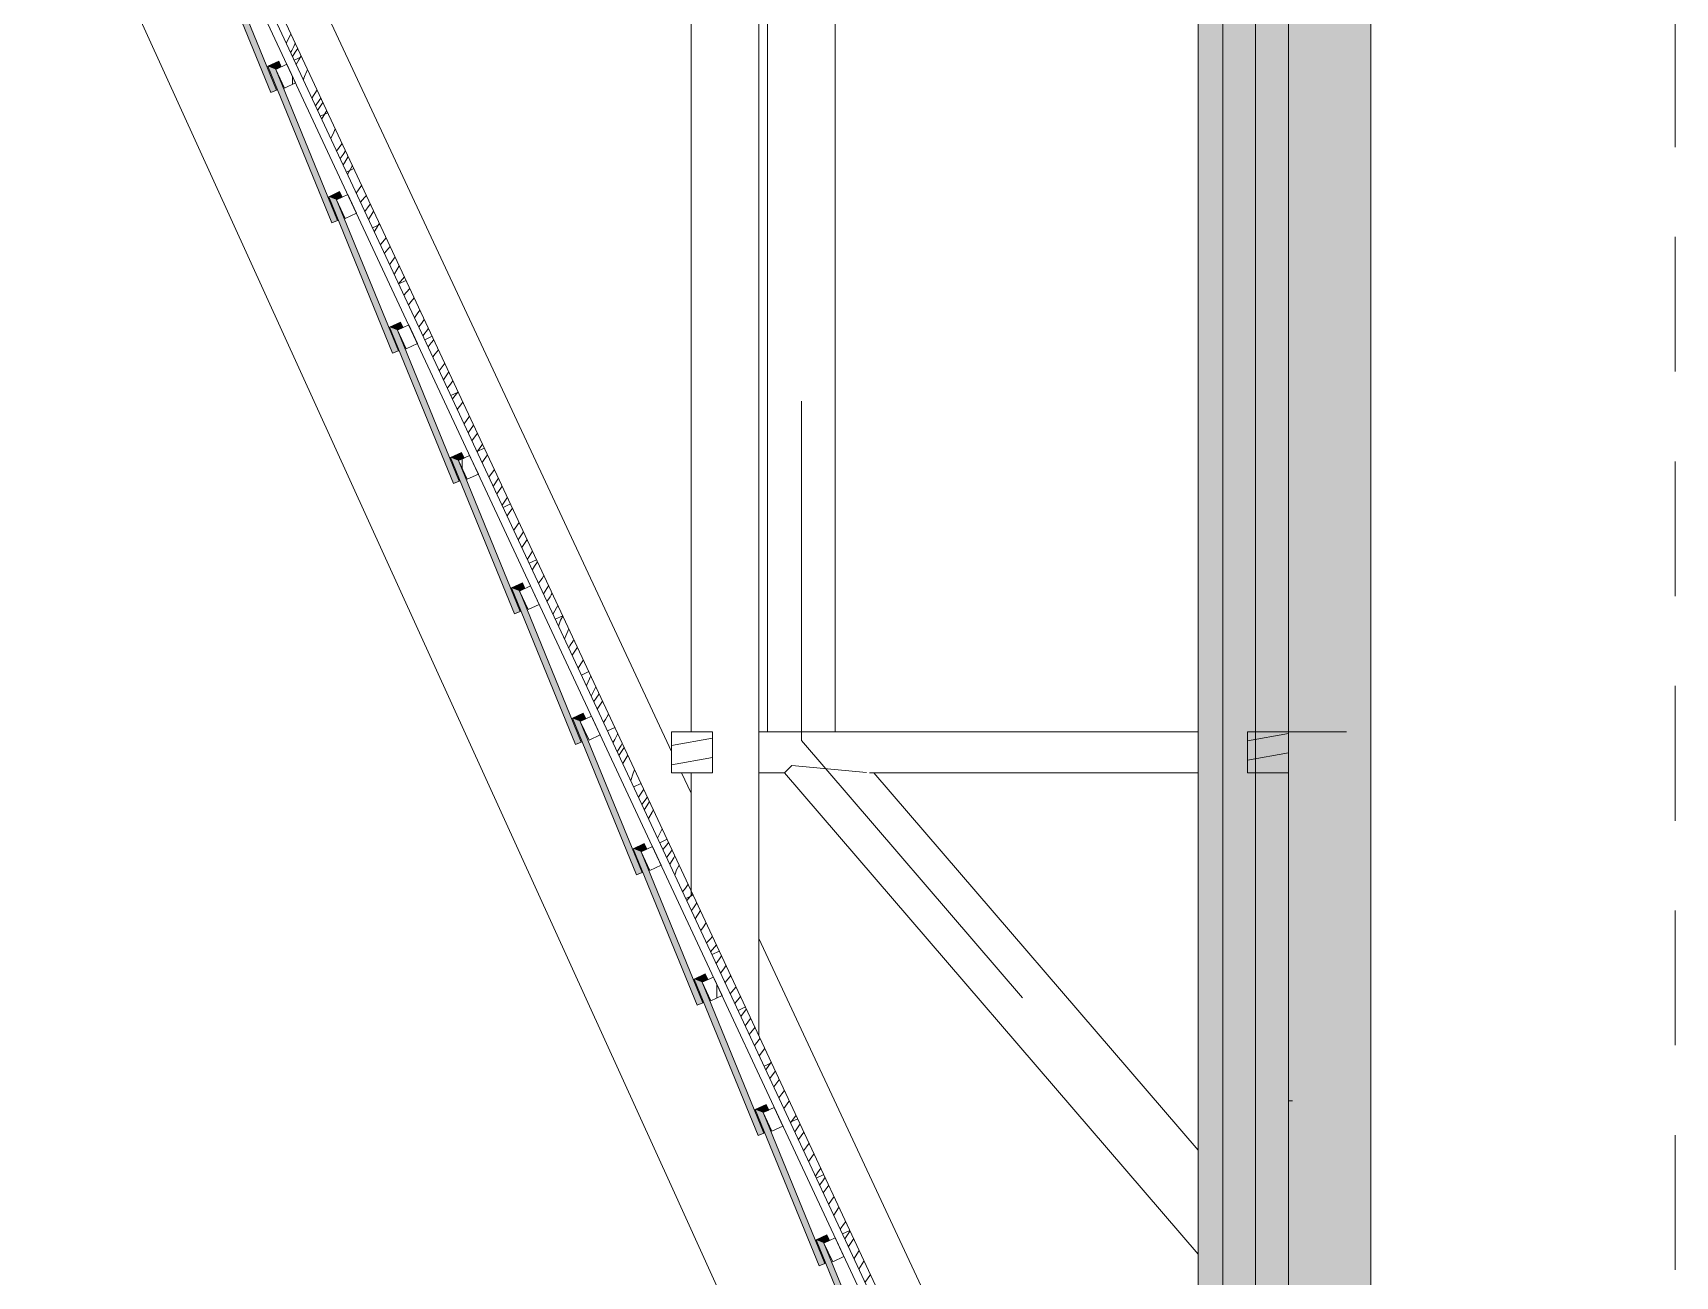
# Model space of a CAD drawing. Header units: feet. Extents: x 2791058 to 2855058, y -67651 to -26651.
# Drawn here: x 2795442 to 2799311, y -53703 to -50773 of the extents above; entities that cross this region are included whole.
import ezdxf

# ---------------------------------------------------------------- set-up
doc = ezdxf.new("R2010")
doc.units = ezdxf.units.FT
doc.header["$MEASUREMENT"] = 0
for name, pattern in [('AStair_dashed', [1800, 800, -1000]), ('Dot & Dashed', [335.138881, 176.388884, -88.194442, 0, -70.555556]), ('Long Dashed', [529.166651, 317.499995, -211.666656])]:
    doc.linetypes.add(name, pattern=pattern)
for name, color, linetype, lineweight in [('0_muret e jashtme_Pen_No__1', 7, 'Continuous', 0), ('0_Pen_No__1', 7, 'Continuous', 0), ('2D Drafting - General_Pen_No__1', 7, 'Continuous', 0), ('Shell - Roof_Pen_No__1', 7, 'Continuous', 0), ('Shell - Roof_Pen_No__20', 1, 'Continuous', 0), ('Shell - Roof_Pen_No__21', 7, 'Continuous', 0), ('Structural - Bearing_Pen_No__1', 7, 'Continuous', 0)]:
    doc.layers.add(name, color=color, linetype=linetype, lineweight=lineweight)
for name, color, linetype, lineweight, true_color in [('0_muret e jashtme_Pen_No__14', 7, 'Continuous', 0, 0xbd8b17), ('2D Drafting - General_Pen_No__82', 7, 'Continuous', 0, 0xaaaaaa), ('Structural - Bearing_Pen_No__107', 7, 'Continuous', 0, 0xaaaaaa), ('Structural - Bearing_Pen_No__112', 7, 'Continuous', 0, 0xd5aaaa), ('Structural - Bearing_Pen_No__14', 7, 'Continuous', 0, 0xbd8b17)]:
    doc.layers.add(name, color=color, linetype=linetype, lineweight=lineweight, true_color=true_color)
doc.layers.add('Structural - Bearing', color=7, linetype='Continuous')
pattern_1 = [(90, (2247653.822, -76424.967), (-34.6410162, 0), [20, -40]), (90, (2247636.502, -76394.967), (-34.6410162, 0), [20, -40]), (150, (2247653.822, -76404.967), (17.320508, 30), [20, -40]), (150, (2247619.18, -76404.967), (17.320508, 30), [20, -40]), (210, (2247653.822, -76424.967), (-17.320508, 30), [20, -40]), (210, (2247619.18, -76424.967), (-17.320508, 30), [20, -40])]
pattern_2 = [(10, (2247653.822, -76424.967), (-7.8141678, 44.3163477), [])]
pattern_3 = [(90, (2247653.82, -76424.97), (-200, 0), [])]

# ---------------------------------------------------------------- blocks, each defined once
blk = doc.blocks.new('Wall_29', base_point=(2797451.4, -53980.8))
at = {"layer": 'Structural - Bearing', "linetype": 'Continuous', "lineweight": 0}
blk.add_hatch(color=255, dxfattribs=at).paths.add_polyline_path([(2797451.4, -53980.8), (2797306, -53624.9), (2797287.3, -53617.6), (2797438, -53986.3)])
at = {"layer": 'Structural - Bearing_Pen_No__1', "color": 7, "linetype": 'Continuous', "lineweight": 0, "flags": 128}
for points in [[(2797287.3, -53617.6), (2797438, -53986.3)], [(2797451.4, -53980.8), (2797306, -53624.9)], [(2797438, -53986.3), (2797451.4, -53980.8)]]:
    blk.add_lwpolyline(points, dxfattribs=at)
blk = doc.blocks.new('Wall_30', base_point=(2797306, -53624.9))
at = {"layer": 'Structural - Bearing', "linetype": 'Continuous', "lineweight": 0}
blk.add_hatch(color=255, dxfattribs=at).paths.add_polyline_path([(2797306, -53624.9), (2797319.2, -53618.7), (2797313, -53605.5), (2797287.3, -53617.6)])
at = {"layer": 'Structural - Bearing_Pen_No__1', "color": 7, "linetype": 'Continuous', "lineweight": 0, "flags": 128}
for points in [[(2797313, -53605.5), (2797287.3, -53617.6)], [(2797306, -53624.9), (2797319.2, -53618.7)], [(2797319.2, -53618.7), (2797313, -53605.5)]]:
    blk.add_lwpolyline(points, dxfattribs=at)
blk = doc.blocks.new('Wall_31', base_point=(2797307.9, -53673.5))
at = {"layer": 'Structural - Bearing', "linetype": 'Continuous', "lineweight": 0}
blk.add_hatch(color=255, dxfattribs=at).paths.add_polyline_path([(2797307.9, -53673.5), (2797162.5, -53317.5), (2797143.8, -53310.2), (2797294.4, -53679)])
at = {"layer": 'Structural - Bearing_Pen_No__1', "color": 7, "linetype": 'Continuous', "lineweight": 0, "flags": 128}
for points in [[(2797143.8, -53310.2), (2797294.4, -53679)], [(2797307.9, -53673.5), (2797162.5, -53317.5)], [(2797294.4, -53679), (2797307.9, -53673.5)]]:
    blk.add_lwpolyline(points, dxfattribs=at)
blk = doc.blocks.new('Wall_32', base_point=(2797162.5, -53317.5))
at = {"layer": 'Structural - Bearing', "linetype": 'Continuous', "lineweight": 0}
blk.add_hatch(color=255, dxfattribs=at).paths.add_polyline_path([(2797162.5, -53317.5), (2797175.7, -53311.4), (2797169.5, -53298.2), (2797143.8, -53310.2)])
at = {"layer": 'Structural - Bearing_Pen_No__1', "color": 7, "linetype": 'Continuous', "lineweight": 0, "flags": 128}
for points in [[(2797169.5, -53298.2), (2797143.8, -53310.2)], [(2797162.5, -53317.5), (2797175.7, -53311.4)], [(2797175.7, -53311.4), (2797169.5, -53298.2)]]:
    blk.add_lwpolyline(points, dxfattribs=at)
blk = doc.blocks.new('Wall_33', base_point=(2797164.4, -53366.1))
at = {"layer": 'Structural - Bearing', "linetype": 'Continuous', "lineweight": 0}
blk.add_hatch(color=255, dxfattribs=at).paths.add_polyline_path([(2797164.4, -53366.1), (2797019, -53010.2), (2797000.3, -53002.8), (2797150.9, -53371.6)])
at = {"layer": 'Structural - Bearing_Pen_No__1', "color": 7, "linetype": 'Continuous', "lineweight": 0, "flags": 128}
for points in [[(2797000.3, -53002.8), (2797150.9, -53371.6)], [(2797164.4, -53366.1), (2797019, -53010.2)], [(2797150.9, -53371.6), (2797164.4, -53366.1)]]:
    blk.add_lwpolyline(points, dxfattribs=at)
blk = doc.blocks.new('Wall_34', base_point=(2797019, -53010.2))
at = {"layer": 'Structural - Bearing', "linetype": 'Continuous', "lineweight": 0}
blk.add_hatch(color=255, dxfattribs=at).paths.add_polyline_path([(2797019, -53010.2), (2797032.1, -53004), (2797026, -52990.8), (2797000.3, -53002.8)])
at = {"layer": 'Structural - Bearing_Pen_No__1', "color": 7, "linetype": 'Continuous', "lineweight": 0, "flags": 128}
for points in [[(2797026, -52990.8), (2797000.3, -53002.8)], [(2797019, -53010.2), (2797032.1, -53004)], [(2797032.1, -53004), (2797026, -52990.8)]]:
    blk.add_lwpolyline(points, dxfattribs=at)
blk = doc.blocks.new('Wall_35', base_point=(2797020.8, -53058.8))
at = {"layer": 'Structural - Bearing', "linetype": 'Continuous', "lineweight": 0}
blk.add_hatch(color=255, dxfattribs=at).paths.add_polyline_path([(2797020.8, -53058.8), (2796875.4, -52702.8), (2796856.7, -52695.5), (2797007.4, -53064.3)])
at = {"layer": 'Structural - Bearing_Pen_No__1', "color": 7, "linetype": 'Continuous', "lineweight": 0, "flags": 128}
for points in [[(2796856.7, -52695.5), (2797007.4, -53064.3)], [(2797020.8, -53058.8), (2796875.4, -52702.8)], [(2797007.4, -53064.3), (2797020.8, -53058.8)]]:
    blk.add_lwpolyline(points, dxfattribs=at)
blk = doc.blocks.new('Wall_36', base_point=(2796875.4, -52702.8))
at = {"layer": 'Structural - Bearing', "linetype": 'Continuous', "lineweight": 0}
blk.add_hatch(color=255, dxfattribs=at).paths.add_polyline_path([(2796875.4, -52702.8), (2796888.6, -52696.7), (2796882.5, -52683.5), (2796856.7, -52695.5)])
at = {"layer": 'Structural - Bearing_Pen_No__1', "color": 7, "linetype": 'Continuous', "lineweight": 0, "flags": 128}
for points in [[(2796882.5, -52683.5), (2796856.7, -52695.5)], [(2796875.4, -52702.8), (2796888.6, -52696.7)], [(2796888.6, -52696.7), (2796882.5, -52683.5)]]:
    blk.add_lwpolyline(points, dxfattribs=at)
blk = doc.blocks.new('Wall_37', base_point=(2796877.3, -52751.4))
at = {"layer": 'Structural - Bearing', "linetype": 'Continuous', "lineweight": 0}
blk.add_hatch(color=255, dxfattribs=at).paths.add_polyline_path([(2796877.3, -52751.4), (2796731.9, -52395.5), (2796713.2, -52388.1), (2796863.9, -52756.9)])
at = {"layer": 'Structural - Bearing_Pen_No__1', "color": 7, "linetype": 'Continuous', "lineweight": 0, "flags": 128}
for points in [[(2796713.2, -52388.1), (2796863.9, -52756.9)], [(2796877.3, -52751.4), (2796731.9, -52395.5)], [(2796863.9, -52756.9), (2796877.3, -52751.4)]]:
    blk.add_lwpolyline(points, dxfattribs=at)
blk = doc.blocks.new('Wall_38', base_point=(2796731.9, -52395.5))
at = {"layer": 'Structural - Bearing', "linetype": 'Continuous', "lineweight": 0}
blk.add_hatch(color=255, dxfattribs=at).paths.add_polyline_path([(2796731.9, -52395.5), (2796745.1, -52389.3), (2796738.9, -52376.1), (2796713.2, -52388.1)])
at = {"layer": 'Structural - Bearing_Pen_No__1', "color": 7, "linetype": 'Continuous', "lineweight": 0, "flags": 128}
for points in [[(2796738.9, -52376.1), (2796713.2, -52388.1)], [(2796745.1, -52389.3), (2796738.9, -52376.1)], [(2796731.9, -52395.5), (2796745.1, -52389.3)]]:
    blk.add_lwpolyline(points, dxfattribs=at)
blk = doc.blocks.new('Wall_39', base_point=(2796733.8, -52444.1))
at = {"layer": 'Structural - Bearing', "linetype": 'Continuous', "lineweight": 0}
blk.add_hatch(color=255, dxfattribs=at).paths.add_polyline_path([(2796733.8, -52444.1), (2796588.4, -52088.1), (2796569.7, -52080.8), (2796720.3, -52449.6)])
at = {"layer": 'Structural - Bearing_Pen_No__1', "color": 7, "linetype": 'Continuous', "lineweight": 0, "flags": 128}
for points in [[(2796569.7, -52080.8), (2796720.3, -52449.6)], [(2796733.8, -52444.1), (2796588.4, -52088.1)], [(2796720.3, -52449.6), (2796733.8, -52444.1)]]:
    blk.add_lwpolyline(points, dxfattribs=at)
blk = doc.blocks.new('Wall_40', base_point=(2796588.4, -52088.1))
at = {"layer": 'Structural - Bearing', "linetype": 'Continuous', "lineweight": 0}
blk.add_hatch(color=255, dxfattribs=at).paths.add_polyline_path([(2796588.4, -52088.1), (2796601.6, -52081.9), (2796595.4, -52068.8), (2796569.7, -52080.8)])
at = {"layer": 'Structural - Bearing_Pen_No__1', "color": 7, "linetype": 'Continuous', "lineweight": 0, "flags": 128}
for points in [[(2796595.4, -52068.8), (2796569.7, -52080.8)], [(2796601.6, -52081.9), (2796595.4, -52068.8)], [(2796588.4, -52088.1), (2796601.6, -52081.9)]]:
    blk.add_lwpolyline(points, dxfattribs=at)
blk = doc.blocks.new('Wall_41', base_point=(2796590.3, -52136.7))
at = {"layer": 'Structural - Bearing', "linetype": 'Continuous', "lineweight": 0}
blk.add_hatch(color=255, dxfattribs=at).paths.add_polyline_path([(2796590.3, -52136.7), (2796444.9, -51780.7), (2796426.2, -51773.4), (2796576.8, -52142.2)])
at = {"layer": 'Structural - Bearing_Pen_No__1', "color": 7, "linetype": 'Continuous', "lineweight": 0, "flags": 128}
for points in [[(2796426.2, -51773.4), (2796576.8, -52142.2)], [(2796590.3, -52136.7), (2796444.9, -51780.7)], [(2796576.8, -52142.2), (2796590.3, -52136.7)]]:
    blk.add_lwpolyline(points, dxfattribs=at)
blk = doc.blocks.new('Wall_42', base_point=(2796444.9, -51780.7))
at = {"layer": 'Structural - Bearing', "linetype": 'Continuous', "lineweight": 0}
blk.add_hatch(color=255, dxfattribs=at).paths.add_polyline_path([(2796444.9, -51780.7), (2796458, -51774.6), (2796451.9, -51761.4), (2796426.2, -51773.4)])
at = {"layer": 'Structural - Bearing_Pen_No__1', "color": 7, "linetype": 'Continuous', "lineweight": 0, "flags": 128}
for points in [[(2796451.9, -51761.4), (2796426.2, -51773.4)], [(2796458, -51774.6), (2796451.9, -51761.4)], [(2796444.9, -51780.7), (2796458, -51774.6)]]:
    blk.add_lwpolyline(points, dxfattribs=at)
blk = doc.blocks.new('Wall_43', base_point=(2796446.7, -51829.3))
at = {"layer": 'Structural - Bearing', "linetype": 'Continuous', "lineweight": 0}
blk.add_hatch(color=255, dxfattribs=at).paths.add_polyline_path([(2796446.7, -51829.3), (2796301.3, -51473.4), (2796282.6, -51466.1), (2796433.3, -51834.8)])
at = {"layer": 'Structural - Bearing_Pen_No__1', "color": 7, "linetype": 'Continuous', "lineweight": 0, "flags": 128}
for points in [[(2796282.6, -51466.1), (2796433.3, -51834.8)], [(2796446.7, -51829.3), (2796301.3, -51473.4)], [(2796433.3, -51834.8), (2796446.7, -51829.3)]]:
    blk.add_lwpolyline(points, dxfattribs=at)
blk = doc.blocks.new('Wall_44', base_point=(2796301.3, -51473.4))
at = {"layer": 'Structural - Bearing', "linetype": 'Continuous', "lineweight": 0}
blk.add_hatch(color=255, dxfattribs=at).paths.add_polyline_path([(2796301.3, -51473.4), (2796314.5, -51467.2), (2796308.3, -51454.1), (2796282.6, -51466.1)])
at = {"layer": 'Structural - Bearing_Pen_No__1', "color": 7, "linetype": 'Continuous', "lineweight": 0, "flags": 128}
for points in [[(2796308.3, -51454.1), (2796282.6, -51466.1)], [(2796314.5, -51467.2), (2796308.3, -51454.1)], [(2796301.3, -51473.4), (2796314.5, -51467.2)]]:
    blk.add_lwpolyline(points, dxfattribs=at)
blk = doc.blocks.new('Wall_45', base_point=(2796303.2, -51522))
at = {"layer": 'Structural - Bearing', "linetype": 'Continuous', "lineweight": 0}
blk.add_hatch(color=255, dxfattribs=at).paths.add_polyline_path([(2796303.2, -51522), (2796157.8, -51166), (2796139.1, -51158.7), (2796289.7, -51527.5)])
at = {"layer": 'Structural - Bearing_Pen_No__1', "color": 7, "linetype": 'Continuous', "lineweight": 0, "flags": 128}
for points in [[(2796139.1, -51158.7), (2796289.7, -51527.5)], [(2796303.2, -51522), (2796157.8, -51166)], [(2796289.7, -51527.5), (2796303.2, -51522)]]:
    blk.add_lwpolyline(points, dxfattribs=at)
blk = doc.blocks.new('Wall_46', base_point=(2796157.8, -51166))
at = {"layer": 'Structural - Bearing', "linetype": 'Continuous', "lineweight": 0}
blk.add_hatch(color=255, dxfattribs=at).paths.add_polyline_path([(2796157.8, -51166), (2796171, -51159.9), (2796164.8, -51146.7), (2796139.1, -51158.7)])
at = {"layer": 'Structural - Bearing_Pen_No__1', "color": 7, "linetype": 'Continuous', "lineweight": 0, "flags": 128}
for points in [[(2796164.8, -51146.7), (2796139.1, -51158.7)], [(2796171, -51159.9), (2796164.8, -51146.7)], [(2796157.8, -51166), (2796171, -51159.9)]]:
    blk.add_lwpolyline(points, dxfattribs=at)
blk = doc.blocks.new('Wall_47', base_point=(2796159.7, -51214.6))
at = {"layer": 'Structural - Bearing', "linetype": 'Continuous', "lineweight": 0}
blk.add_hatch(color=255, dxfattribs=at).paths.add_polyline_path([(2796159.7, -51214.6), (2796014.3, -50858.7), (2795995.6, -50851.4), (2796146.2, -51220.1)])
at = {"layer": 'Structural - Bearing_Pen_No__1', "color": 7, "linetype": 'Continuous', "lineweight": 0, "flags": 128}
for points in [[(2795995.6, -50851.4), (2796146.2, -51220.1)], [(2796159.7, -51214.6), (2796014.3, -50858.7)], [(2796146.2, -51220.1), (2796159.7, -51214.6)]]:
    blk.add_lwpolyline(points, dxfattribs=at)
blk = doc.blocks.new('Wall_48', base_point=(2796014.3, -50858.7))
at = {"layer": 'Structural - Bearing', "linetype": 'Continuous', "lineweight": 0}
blk.add_hatch(color=255, dxfattribs=at).paths.add_polyline_path([(2796014.3, -50858.7), (2796027.4, -50852.5), (2796021.3, -50839.4), (2795995.6, -50851.4)])
at = {"layer": 'Structural - Bearing_Pen_No__1', "color": 7, "linetype": 'Continuous', "lineweight": 0, "flags": 128}
for points in [[(2796021.3, -50839.4), (2795995.6, -50851.4)], [(2796027.4, -50852.5), (2796021.3, -50839.4)], [(2796014.3, -50858.7), (2796027.4, -50852.5)]]:
    blk.add_lwpolyline(points, dxfattribs=at)
blk = doc.blocks.new('Wall_49', base_point=(2796016.1, -50907.3))
at = {"layer": 'Structural - Bearing', "linetype": 'Continuous', "lineweight": 0}
blk.add_hatch(color=255, dxfattribs=at).paths.add_polyline_path([(2796016.1, -50907.3), (2795870.7, -50551.3), (2795852, -50544), (2796002.7, -50912.8)])
at = {"layer": 'Structural - Bearing_Pen_No__1', "color": 7, "linetype": 'Continuous', "lineweight": 0, "flags": 128}
for points in [[(2795852, -50544), (2796002.7, -50912.8)], [(2796016.1, -50907.3), (2795870.7, -50551.3)], [(2796002.7, -50912.8), (2796016.1, -50907.3)]]:
    blk.add_lwpolyline(points, dxfattribs=at)
blk = doc.blocks.new('*X165', base_point=(2247653.8, -76425))
at = {"layer": 'Structural - Bearing_Pen_No__14', "color": 42, "linetype": 'Continuous', "lineweight": 0, "true_color": 0xbd8b17}
for p, q in [((2796048.1, -50778.9), (2796038.9, -50796.8)), ((2796050, -50774.8), (2796048.1, -50778.9)), ((2796057, -50804.5), (2796059.4, -50799.6)), ((2796060.6, -50797.5), (2796059.4, -50799.6)), ((2796049.1, -50818.8), (2796049.2, -50818.6)), ((2796049.2, -50818.6), (2796051.9, -50813.9)), ((2796051.9, -50813.9), (2796054.5, -50809.2)), ((2796053.5, -50828.2), (2796060.1, -50818.1)), ((2796054.5, -50809.2), (2796057, -50804.5)), ((2796060.1, -50818.1), (2796066, -50809.2)), ((2796062.2, -50846.8), (2796068.6, -50836.4)), ((2796068.6, -50836.4), (2796074.4, -50827.1)), ((2796079.4, -50883.5), (2796080.8, -50879.3)), ((2796080.8, -50879.3), (2796082.1, -50875.6)), ((2796082.1, -50875.6), (2796083.4, -50871.9)), ((2796083.4, -50871.9), (2796085, -50868.2)), ((2796085, -50868.2), (2796086.6, -50864.6)), ((2796086.6, -50864.6), (2796088.3, -50861.1)), ((2796088.3, -50861.1), (2796089.4, -50859.2)), ((2796111.6, -50906.8), (2796099.3, -50926.3)), ((2796107.7, -50944.3), (2796111.2, -50939.6)), ((2796111.2, -50939.6), (2796120.8, -50926.5)), ((2796113.1, -50955.7), (2796125.4, -50936.4)), ((2796125.1, -50971.4), (2796134.5, -50955.8)), ((2796122.5, -50975.9), (2796125.1, -50971.4)), ((2796143.8, -51021.5), (2796151.1, -51006.9)), ((2796151.1, -51006.9), (2796154.6, -50998.7)), ((2796167.9, -51037.3), (2796170.8, -51033.5)), ((2796157.5, -51050.8), (2796159.6, -51048.2)), ((2796159.6, -51048.2), (2796163.8, -51042.8)), ((2796163.8, -51042.8), (2796167.9, -51037.3)), ((2796166, -51069), (2796172.8, -51059.6)), ((2796172.8, -51059.6), (2796179, -51051)), ((2796176, -51078.7), (2796185.1, -51064.2)), ((2796172.9, -51083.8), (2796176, -51078.7)), ((2796183.4, -51106.3), (2796195.1, -51085.6)), ((2796203.9, -51150.2), (2796216.1, -51132.1)), ((2796216.1, -51132.1), (2796216.5, -51131.4)), ((2796213.9, -51171.6), (2796223.6, -51160.7)), ((2796223.6, -51160.7), (2796227.9, -51155.8)), ((2796224.3, -51193.8), (2796234.5, -51179.6)), ((2796234.5, -51179.6), (2796237.2, -51175.8)), ((2796233, -51212.6), (2796243.9, -51194.6)), ((2796243.9, -51194.6), (2796245.1, -51192.7)), ((2796252, -51232.7), (2796257.1, -51223.3)), ((2796257.1, -51223.3), (2796258.3, -51220.8)), ((2796246.6, -51241.6), (2796252, -51232.7)), ((2796261.6, -51270.8), (2796274.7, -51256)), ((2796260.6, -51271.7), (2796261.6, -51270.8)), ((2796270.2, -51292.2), (2796278.2, -51282.7)), ((2796278.2, -51282.7), (2796284.1, -51276.1)), ((2796284.1, -51316.8), (2796295.6, -51300.8)), ((2796282.7, -51318.9), (2796284.1, -51316.8)), ((2796293.4, -51341.8), (2796294.2, -51340.7)), ((2796294.2, -51340.7), (2796305.4, -51321.8)), ((2796303.9, -51364.3), (2796312.8, -51353.4)), ((2796312.8, -51353.4), (2796317.6, -51347.9)), ((2796322.5, -51383.5), (2796330.1, -51374.8)), ((2796316.3, -51390.8), (2796322.5, -51383.5)), ((2796327, -51413.8), (2796333.6, -51405.6)), ((2796333.6, -51405.6), (2796340.6, -51397.2)), ((2796341.1, -51444), (2796347.5, -51435)), ((2796347.5, -51435), (2796354, -51425.9)), ((2796351.2, -51465.6), (2796357.4, -51457.3)), ((2796357.4, -51457.3), (2796364.4, -51448.1)), ((2796361, -51486.6), (2796374.5, -51469.7)), ((2796380.7, -51503.1), (2796386.7, -51495.8)), ((2796373.1, -51512.5), (2796380.7, -51503.1)), ((2796384.3, -51536.5), (2796389.9, -51529.1)), ((2796389.9, -51529.1), (2796397.7, -51519.4)), ((2796399.5, -51569.2), (2796410.9, -51553.3)), ((2796409.3, -51590.1), (2796420.8, -51574.2)), ((2796410.9, -51553.3), (2796412.5, -51551)), ((2796420.8, -51574.2), (2796422.3, -51572.2)), ((2796418.6, -51609.9), (2796423.5, -51603.4)), ((2796423.5, -51603.4), (2796431.9, -51592.6)), ((2796430.6, -51635.6), (2796431.1, -51634.9)), ((2796431.1, -51634.9), (2796439.9, -51623.4)), ((2796439.9, -51623.4), (2796443.9, -51618.3)), ((2796442.1, -51660.3), (2796447.1, -51653.3)), ((2796447.1, -51653.3), (2796455.3, -51642.7)), ((2796458, -51694.3), (2796470.9, -51676.2)), ((2796467.7, -51715.2), (2796480.6, -51697)), ((2796476.6, -51734.2), (2796489.6, -51716.3)), ((2796488.7, -51760), (2796501.7, -51742.1)), ((2796488.7, -51760), (2796488.7, -51760)), ((2796505.2, -51778.2), (2796513.3, -51767)), ((2796500.4, -51785.2), (2796505.2, -51778.2)), ((2796516.5, -51819.5), (2796529.4, -51801.4)), ((2796526.4, -51840.9), (2796527, -51840)), ((2796527, -51840), (2796539.2, -51822.4)), ((2796537.5, -51855.8), (2796547.9, -51841.1)), ((2796535, -51859.3), (2796537.5, -51855.8)), ((2796547.5, -51886), (2796560.2, -51867.3)), ((2796559.3, -51911.3), (2796564.3, -51903.8)), ((2796564.3, -51903.8), (2796572, -51892.6)), ((2796574.9, -51944.8), (2796578.2, -51940.1)), ((2796578.2, -51940.1), (2796587.8, -51926.6)), ((2796585.5, -51967.3), (2796591.8, -51957.8)), ((2796591.8, -51957.8), (2796598.1, -51948.5)), ((2796594, -51985.6), (2796604.9, -51969.2)), ((2796604.9, -51969.2), (2796606.6, -51966.8)), ((2796607.5, -52012.8), (2796619.4, -51994.1)), ((2796607, -52013.5), (2796607.5, -52012.8)), ((2796618.8, -52038.7), (2796624.2, -52029.9)), ((2796624.2, -52029.9), (2796631.2, -52019.4)), ((2796633.4, -52070), (2796641.7, -52058.4)), ((2796641.7, -52058.4), (2796646.3, -52051.8)), ((2796644.8, -52094.5), (2796657, -52075.8)), ((2796657, -52075.8), (2796657.3, -52075.3)), ((2796653.4, -52112.7), (2796654.6, -52110.8)), ((2796654.6, -52110.8), (2796657.6, -52106.2)), ((2796657.6, -52106.2), (2796660.6, -52101.5)), ((2796660.6, -52101.5), (2796663.6, -52096.8)), ((2796663.6, -52096.8), (2796665.8, -52093.5)), ((2796667.3, -52142.5), (2796668.7, -52140.3)), ((2796668.7, -52140.3), (2796679.3, -52122.5)), ((2796685.1, -52156.7), (2796680.7, -52171.2)), ((2796685.1, -52156.7), (2796690.9, -52147.4)), ((2796700.4, -52188), (2796695.6, -52199.3)), ((2796704.9, -52177.2), (2796700.4, -52188)), ((2796695.6, -52199.3), (2796694.7, -52201.3)), ((2796704.5, -52222.3), (2796704.9, -52221.7)), ((2796704.9, -52221.7), (2796707.4, -52217.7)), ((2796707.4, -52217.7), (2796709.9, -52213.8)), ((2796709.9, -52213.8), (2796712.4, -52209.8)), ((2796712.4, -52209.8), (2796714.9, -52205.9)), ((2796712.5, -52239.3), (2796718.7, -52230)), ((2796714.9, -52205.9), (2796716.8, -52202.8)), ((2796718.7, -52230), (2796725.1, -52220.6)), ((2796726.7, -52269.7), (2796732.9, -52259.9)), ((2796732.9, -52259.9), (2796739.1, -52250.4)), ((2796747.6, -52309.3), (2796746.4, -52312)), ((2796756.5, -52287.7), (2796747.6, -52309.3)), ((2796760.7, -52329.8), (2796757.5, -52335.8)), ((2796766.3, -52318.9), (2796760.7, -52329.8)), ((2796763.7, -52348.9), (2796769.1, -52340.8)), ((2796768.7, -52313.9), (2796766.3, -52318.9)), ((2796769.1, -52340.8), (2796776.3, -52330.1)), ((2796773.5, -52364), (2796784.3, -52347.4)), ((2796771.9, -52366.6), (2796773.5, -52364)), ((2796790.9, -52391.3), (2796797.8, -52379.9)), ((2796797.8, -52379.9), (2796798.8, -52378.3)), ((2796786.7, -52398.2), (2796790.9, -52391.3)), ((2796820.2, -52424.2), (2796813.2, -52437.8)), ((2796813.2, -52437.8), (2796808.8, -52445.6)), ((2796818.7, -52466.7), (2796819.4, -52465.7)), ((2796819.4, -52465.7), (2796822.3, -52461.2)), ((2796822.3, -52461.2), (2796825.1, -52456.6)), ((2796823, -52476), (2796835.5, -52456.9)), ((2796825.1, -52456.6), (2796827.8, -52451.9)), ((2796827.8, -52451.9), (2796830.4, -52447.2)), ((2796830.4, -52447.2), (2796830.7, -52446.7)), ((2796831.8, -52494.9), (2796844, -52475.2)), ((2796850.6, -52535), (2796856.7, -52517.3)), ((2796856.7, -52517.3), (2796858, -52513.6)), ((2796858, -52513.6), (2796859.3, -52509.9)), ((2796859.3, -52509.9), (2796859.8, -52508.9)), ((2796875.2, -52564.3), (2796868.6, -52573.7)), ((2796881.2, -52554.8), (2796875.2, -52564.3)), ((2796876.9, -52591.5), (2796887.1, -52577.6)), ((2796887.1, -52577.6), (2796890, -52573.6)), ((2796882.6, -52603.6), (2796884.3, -52600.9)), ((2796884.3, -52600.9), (2796895, -52584.3)), ((2796892.3, -52624.4), (2796901, -52609.4)), ((2796901, -52609.4), (2796904.2, -52604.1)), ((2796917, -52664.7), (2796925.1, -52648.7)), ((2796913.8, -52670.3), (2796917, -52664.7)), ((2796926.4, -52697.4), (2796926.8, -52696.9)), ((2796926.8, -52696.9), (2796931.2, -52691.6)), ((2796931.2, -52691.6), (2796935.4, -52686.2)), ((2796935.4, -52686.2), (2796939.7, -52680.8)), ((2796936.4, -52714.5), (2796948.2, -52698.2)), ((2796939.7, -52680.8), (2796939.9, -52680.5)), ((2796935.2, -52716.2), (2796936.4, -52714.5)), ((2796942.5, -52732), (2796951.9, -52716.7)), ((2796951.9, -52716.7), (2796954.7, -52712.3)), ((2796958.7, -52745.2), (2796965, -52734.2)), ((2796954.5, -52757.5), (2796955.3, -52755.4)), ((2796955.3, -52755.4), (2796958.7, -52745.2)), ((2796972.9, -52797), (2796979.6, -52788.4)), ((2796979.6, -52788.4), (2796985.9, -52779.1)), ((2796982.6, -52817.8), (2796996.6, -52801.9)), ((2796993.5, -52841.1), (2796998.2, -52834.6)), ((2796998.2, -52834.6), (2797006.5, -52823.1)), ((2797002.7, -52860.8), (2797014.8, -52840.9)), ((2797015.9, -52889), (2797016.2, -52888.6)), ((2797016.2, -52888.6), (2797022.3, -52879.8)), ((2797022.3, -52879.8), (2797027.9, -52870.7)), ((2797027.9, -52870.7), (2797028.4, -52869.9)), ((2797029, -52917.1), (2797037.5, -52908.8)), ((2797037.5, -52908.8), (2797043.4, -52902.1)), ((2797039, -52938.6), (2797052.8, -52922.3)), ((2797051.9, -52966.2), (2797060, -52954.8)), ((2797060, -52954.8), (2797064.8, -52948.1)), ((2797062.5, -52988.8), (2797070.1, -52978.7)), ((2797070.1, -52978.7), (2797075.2, -52970.2)), ((2797072.8, -53010.8), (2797086.4, -52994.2)), ((2797085.1, -53037.2), (2797089, -53032.6)), ((2797089, -53032.6), (2797098.4, -53021.5)), ((2797096, -53060.5), (2797109.5, -53043.6)), ((2797098.4, -53021.5), (2797098.9, -53021)), ((2797110.3, -53091.3), (2797123.3, -53073.2)), ((2797120.3, -53112.7), (2797133.2, -53095.3)), ((2797133.2, -53095.3), (2797133.5, -53095)), ((2797133.4, -53129), (2797143.5, -53116.4)), ((2797130, -53133.4), (2797133.4, -53129)), ((2797142.1, -53159.2), (2797147.5, -53152.4)), ((2797147.5, -53152.4), (2797155.6, -53142.4)), ((2797153.4, -53183.4), (2797165.8, -53167.1)), ((2797165.8, -53167.1), (2797166.6, -53166.1)), ((2797168.8, -53216.5), (2797181.7, -53198.3)), ((2797178.5, -53237.3), (2797191.5, -53219.3)), ((2797199.4, -53241.4), (2797200.9, -53239.4)), ((2797187.7, -53257), (2797199.4, -53241.4)), ((2797199.7, -53282.6), (2797207, -53272.9)), ((2797207, -53272.9), (2797212.9, -53265.1)), ((2797211.3, -53307.5), (2797223, -53291.3)), ((2797223, -53291.3), (2797224.3, -53289.6)), ((2797227.3, -53341.6), (2797240.2, -53323.5)), ((2797227.3, -53341.7), (2797227.3, -53341.6)), ((2797238.5, -53360.4), (2797249.9, -53344.3)), ((2797237, -53362.5), (2797238.5, -53360.4)), ((2797245.8, -53381.4), (2797246.3, -53380.7)), ((2797246.3, -53380.7), (2797258.8, -53363.5)), ((2797264.6, -53398), (2797270.9, -53389.3)), ((2797258, -53407.4), (2797264.6, -53398)), ((2797269.8, -53432.7), (2797281.1, -53416.2)), ((2797281.1, -53416.2), (2797282.5, -53414.2)), ((2797285.7, -53466.9), (2797290.7, -53459.8)), ((2797290.7, -53459.8), (2797298.6, -53448.7)), ((2797302.9, -53478), (2797308.5, -53469.9)), ((2797295.8, -53488.5), (2797302.9, -53478)), ((2797304.4, -53506.8), (2797313.4, -53493.8)), ((2797313.4, -53493.8), (2797317.2, -53488.4)), ((2797317, -53533.8), (2797323.4, -53524)), ((2797323.4, -53524), (2797329.6, -53514.9)), ((2797328.8, -53559.1), (2797340.2, -53541.8)), ((2797340.2, -53541.8), (2797341.3, -53540.1)), ((2797344.2, -53592.1), (2797354.1, -53578.1)), ((2797354.1, -53578.1), (2797357.1, -53573.9)), ((2797354.9, -53615.1), (2797367.5, -53596.1)), ((2797363.4, -53633.2), (2797376, -53614.4)), ((2797376.7, -53661.7), (2797383.4, -53650.8)), ((2797383.4, -53650.8), (2797388.9, -53642.1)), ((2797388.4, -53686.7), (2797400.1, -53667.9)), ((2797400.1, -53667.9), (2797400.6, -53667.1)), ((2797402.7, -53717.3), (2797415.6, -53699.2))]:
    blk.add_line(p, q, dxfattribs=at)
blk = doc.blocks.new('Fill_7', base_point=(2247653.8, -74225))
at = {"layer": 'Structural - Bearing_Pen_No__1', "color": 7, "linetype": 'Continuous', "lineweight": 0}
for p, q in [((2795756.7, -50192.5), (2798314.5, -55669.9)), ((2798335.9, -55669.9), (2795774.2, -50184.3))]:
    blk.add_line(p, q, dxfattribs=at)
at = {"layer": 'Structural - Bearing_Pen_No__14', "color": 42, "linetype": 'Continuous', "lineweight": 0, "true_color": 0xbd8b17}
blk.add_blockref('*X165', (2247653.8, -76425), dxfattribs=at)

msp = doc.modelspace()

# ---------------------------------------------------------------- hatches: boundary and pattern name
at = {"layer": '0_muret e jashtme_Pen_No__14', "linetype": 'Continuous', "lineweight": 0, "true_color": 0xbd8b17}
h = msp.add_hatch(dxfattribs=at)
h.set_pattern_fill('STYROFOAM_SM_INSULATION', color=42, style=0, pattern_type=2)
h.set_pattern_definition(pattern_1)
h.paths.add_polyline_path([(2798400.511, -44789.454), (2798400.512, -55579.217), (2798322.977, -55413.183), (2798322.977, -44955.489)])
h = msp.add_hatch(dxfattribs=at)
h.set_pattern_fill('STYROFOAM_SM_INSULATION', color=42, style=0, pattern_type=2)
h.set_pattern_definition(pattern_1)
h.paths.add_polyline_path([(2798322.977, -55413.183), (2798245.442, -55247.148), (2798245.442, -45121.524), (2798322.977, -44955.489)])
at = {"layer": '2D Drafting - General_Pen_No__1', "linetype": 'Continuous', "lineweight": 0}
msp.add_hatch(color=7, dxfattribs=at).paths.add_polyline_path([(2798594.349, -44853.801), (2798594.349, -45193.017), (2798802.725, -45193.017), (2798802.725, -45435.314), (2798594.349, -45435.314), (2798594.349, -48921.845), (2798594.349, -54303.386), (2798802.725, -54303.386), (2798802.725, -54545.683), (2798594.349, -54545.683), (2798594.349, -56047.925), (2798400.512, -56047.925), (2798109.755, -56047.925), (2798109.755, -55854.087), (2798400.512, -55854.087), (2798400.512, -44853.801)])
at = {"layer": '2D Drafting - General_Pen_No__82', "linetype": 'Continuous', "lineweight": 0, "true_color": 0xaaaaaa}
h = msp.add_hatch(dxfattribs=at)
h.set_pattern_fill('SOLDIER_COURSE', color=253, style=0, pattern_type=2)
h.set_pattern_definition(pattern_3)
h.paths.add_polyline_path([(2796040.615, -50846.375), (2796061.119, -50890.283), (2796034.775, -50902.585), (2796014.271, -50858.678)])
h = msp.add_hatch(dxfattribs=at)
h.set_pattern_fill('SOLDIER_COURSE', color=253, style=0, pattern_type=2)
h.set_pattern_definition(pattern_3)
h.paths.add_polyline_path([(2796040.615, -50846.375), (2796061.119, -50890.283), (2796034.775, -50902.585), (2796014.271, -50858.678)])
h = msp.add_hatch(dxfattribs=at)
h.set_pattern_fill('SOLDIER_COURSE', color=253, style=0, pattern_type=2)
h.set_pattern_definition(pattern_3)
h.paths.add_polyline_path([(2796184.144, -51153.73), (2796204.648, -51197.638), (2796178.303, -51209.94), (2796157.799, -51166.032)])
h = msp.add_hatch(dxfattribs=at)
h.set_pattern_fill('SOLDIER_COURSE', color=253, style=0, pattern_type=2)
h.set_pattern_definition(pattern_3)
h.paths.add_polyline_path([(2796184.144, -51153.73), (2796204.648, -51197.638), (2796178.303, -51209.94), (2796157.799, -51166.032)])
h = msp.add_hatch(dxfattribs=at)
h.set_pattern_fill('SOLDIER_COURSE', color=253, style=0, pattern_type=2)
h.set_pattern_definition(pattern_3)
h.paths.add_polyline_path([(2796327.673, -51461.085), (2796348.177, -51504.993), (2796321.832, -51517.295), (2796301.328, -51473.387)])
h = msp.add_hatch(dxfattribs=at)
h.set_pattern_fill('SOLDIER_COURSE', color=253, style=0, pattern_type=2)
h.set_pattern_definition(pattern_3)
h.paths.add_polyline_path([(2796327.673, -51461.085), (2796348.177, -51504.993), (2796321.832, -51517.295), (2796301.328, -51473.387)])
h = msp.add_hatch(dxfattribs=at)
h.set_pattern_fill('SOLDIER_COURSE', color=253, style=0, pattern_type=2)
h.set_pattern_definition(pattern_3)
h.paths.add_polyline_path([(2796471.201, -51768.439), (2796491.705, -51812.347), (2796465.361, -51824.65), (2796444.857, -51780.742)])
h = msp.add_hatch(dxfattribs=at)
h.set_pattern_fill('SOLDIER_COURSE', color=253, style=0, pattern_type=2)
h.set_pattern_definition(pattern_3)
h.paths.add_polyline_path([(2796471.201, -51768.439), (2796491.705, -51812.347), (2796465.361, -51824.65), (2796444.857, -51780.742)])
h = msp.add_hatch(dxfattribs=at)
h.set_pattern_fill('SOLDIER_COURSE', color=253, style=0, pattern_type=2)
h.set_pattern_definition(pattern_3)
h.paths.add_polyline_path([(2796614.73, -52075.794), (2796635.234, -52119.702), (2796608.889, -52132.004), (2796588.385, -52088.097)])
h = msp.add_hatch(dxfattribs=at)
h.set_pattern_fill('SOLDIER_COURSE', color=253, style=0, pattern_type=2)
h.set_pattern_definition(pattern_3)
h.paths.add_polyline_path([(2796614.73, -52075.794), (2796635.234, -52119.702), (2796608.889, -52132.004), (2796588.385, -52088.097)])
h = msp.add_hatch(dxfattribs=at)
h.set_pattern_fill('SOLDIER_COURSE', color=253, style=0, pattern_type=2)
h.set_pattern_definition(pattern_3)
h.paths.add_polyline_path([(2796758.258, -52383.149), (2796778.763, -52427.057), (2796752.418, -52439.359), (2796731.914, -52395.451)])
h = msp.add_hatch(dxfattribs=at)
h.set_pattern_fill('SOLDIER_COURSE', color=253, style=0, pattern_type=2)
h.set_pattern_definition(pattern_3)
h.paths.add_polyline_path([(2796758.258, -52383.149), (2796778.763, -52427.057), (2796752.418, -52439.359), (2796731.914, -52395.451)])
h = msp.add_hatch(dxfattribs=at)
h.set_pattern_fill('SOLDIER_COURSE', color=253, style=0, pattern_type=2)
h.set_pattern_definition(pattern_3)
h.paths.add_polyline_path([(2796901.787, -52690.504), (2796922.291, -52734.412), (2796895.947, -52746.714), (2796875.442, -52702.806)])
h = msp.add_hatch(dxfattribs=at)
h.set_pattern_fill('SOLDIER_COURSE', color=253, style=0, pattern_type=2)
h.set_pattern_definition(pattern_3)
h.paths.add_polyline_path([(2797045.316, -52997.858), (2797065.82, -53041.766), (2797039.475, -53054.069), (2797018.971, -53010.161)])
h = msp.add_hatch(dxfattribs=at)
h.set_pattern_fill('SOLDIER_COURSE', color=253, style=0, pattern_type=2)
h.set_pattern_definition(pattern_3)
h.paths.add_polyline_path([(2797188.844, -53305.213), (2797209.348, -53349.121), (2797183.004, -53361.423), (2797162.5, -53317.516)])
h = msp.add_hatch(dxfattribs=at)
h.set_pattern_fill('SOLDIER_COURSE', color=253, style=0, pattern_type=2)
h.set_pattern_definition(pattern_3)
h.paths.add_polyline_path([(2797332.373, -53612.568), (2797352.877, -53656.476), (2797326.532, -53668.778), (2797306.028, -53624.87)])
at = {"layer": 'Structural - Bearing_Pen_No__107', "linetype": 'Continuous', "lineweight": 0, "true_color": 0xe9e9e9}
msp.add_hatch(color=254, dxfattribs=at).paths.add_polyline_path([(2798245.442, -45121.524), (2798245.442, -55247.148), (2798187.29, -55122.621), (2798187.29, -45246.051)])
at = {"layer": 'Structural - Bearing_Pen_No__112', "linetype": 'Continuous', "lineweight": 0, "true_color": 0xd5aaaa}
h = msp.add_hatch(dxfattribs=at)
h.set_pattern_fill('WOOD', color=9, style=0, pattern_type=2)
h.set_pattern_definition(pattern_2)
h.paths.add_polyline_path([(2796946.729, -52516.77), (2797043.648, -52516.77), (2797043.648, -52419.851), (2796946.729, -52419.851)])
h = msp.add_hatch(dxfattribs=at)
h.set_pattern_fill('WOOD', color=9, style=0, pattern_type=2)
h.set_pattern_definition(pattern_2)
h.paths.add_polyline_path([(2798303.593, -52516.77), (2798400.512, -52516.77), (2798400.512, -52419.851), (2798303.593, -52419.851)])

# ---------------------------------------------------------------- linework, layer by layer
at = {"layer": '0_muret e jashtme_Pen_No__1', "color": 7, "linetype": 'Continuous', "lineweight": 0, "flags": 128}
for points in [[(2798400.511, -44789.454), (2798400.512, -55579.217), (2798322.977, -55413.183), (2798322.977, -44955.489)], [(2798322.977, -55413.183), (2798245.442, -55247.148), (2798245.442, -45121.524), (2798322.977, -44955.489)]]:
    msp.add_lwpolyline(points, close=True, dxfattribs=at)
at = {"layer": '0_Pen_No__1', "color": 7, "linetype": 'Continuous', "lineweight": 0}
msp.add_line((2798409.882, -53289.542), (2798400.512, -53289.542), dxfattribs=at)
at = {"layer": '2D Drafting - General_Pen_No__1', "color": 7, "linetype": 'Continuous', "lineweight": 0}
for p, q in [((2795731.923, -50185.335), (2798293.126, -55669.941)), ((2795753.082, -50184.836), (2798314.519, -55669.941)), ((2795774.242, -50184.336), (2798335.912, -55669.941))]:
    msp.add_line(p, q, dxfattribs=at)
at = {"layer": '2D Drafting - General_Pen_No__1', "color": 7, "linetype": 'Continuous', "lineweight": 0, "flags": 128}
for points in [[(2798594.349, -44853.801), (2798594.349, -45193.017), (2798802.725, -45193.017), (2798802.725, -45435.314), (2798594.349, -45435.314), (2798594.349, -48921.845), (2798594.349, -54303.386), (2798802.725, -54303.386), (2798802.725, -54545.683), (2798594.349, -54545.683), (2798594.349, -56047.925), (2798400.512, -56047.925), (2798109.755, -56047.925), (2798109.755, -55854.087), (2798400.512, -55854.087), (2798400.512, -44853.801)], [(2796040.615, -50846.375), (2796061.119, -50890.283), (2796034.775, -50902.585), (2796014.271, -50858.678)], [(2796040.615, -50846.375), (2796061.119, -50890.283), (2796034.775, -50902.585), (2796014.271, -50858.678)], [(2796184.144, -51153.73), (2796204.648, -51197.638), (2796178.303, -51209.94), (2796157.799, -51166.032)], [(2796184.144, -51153.73), (2796204.648, -51197.638), (2796178.303, -51209.94), (2796157.799, -51166.032)], [(2796327.673, -51461.085), (2796348.177, -51504.993), (2796321.832, -51517.295), (2796301.328, -51473.387)], [(2796327.673, -51461.085), (2796348.177, -51504.993), (2796321.832, -51517.295), (2796301.328, -51473.387)], [(2796471.201, -51768.439), (2796491.705, -51812.347), (2796465.361, -51824.65), (2796444.857, -51780.742)], [(2796471.201, -51768.439), (2796491.705, -51812.347), (2796465.361, -51824.65), (2796444.857, -51780.742)], [(2796614.73, -52075.794), (2796635.234, -52119.702), (2796608.889, -52132.004), (2796588.385, -52088.097)], [(2796614.73, -52075.794), (2796635.234, -52119.702), (2796608.889, -52132.004), (2796588.385, -52088.097)], [(2796758.258, -52383.149), (2796778.763, -52427.057), (2796752.418, -52439.359), (2796731.914, -52395.451)], [(2796758.258, -52383.149), (2796778.763, -52427.057), (2796752.418, -52439.359), (2796731.914, -52395.451)], [(2796901.787, -52690.504), (2796922.291, -52734.412), (2796895.947, -52746.714), (2796875.442, -52702.806)], [(2797045.316, -52997.858), (2797065.82, -53041.766), (2797039.475, -53054.069), (2797018.971, -53010.161)], [(2797188.844, -53305.213), (2797209.348, -53349.121), (2797183.004, -53361.423), (2797162.5, -53317.516)], [(2797332.373, -53612.568), (2797352.877, -53656.476), (2797326.532, -53668.778), (2797306.028, -53624.87)]]:
    msp.add_lwpolyline(points, close=True, dxfattribs=at)
at = {"layer": 'Shell - Roof_Pen_No__1', "color": 7, "linetype": 'Continuous', "lineweight": 0}
for p, q in [((2797152.824, -53136.454), (2797152.824, -47232.218)), ((2796992.824, -47913.126), (2796992.824, -52419.851)), ((2797172.729, -52419.851), (2797172.729, -47913.126)), ((2797332.729, -52419.851), (2797332.729, -47913.126)), ((2798335.912, -55669.941), (2795773.397, -50182.527)), ((2798314.519, -55669.941), (2795752.849, -50184.336)), ((2796946.729, -52466.062), (2795881.208, -50184.336)), ((2796532.281, -51855.355), (2796532.233, -51853.322)), ((2796946.729, -52419.851), (2797043.648, -52419.851)), ((2797152.824, -52419.851), (2798187.29, -52419.851)), ((2798303.593, -52419.851), (2798537.236, -52419.851)), ((2797043.648, -52516.77), (2796946.729, -52516.77)), ((2796992.824, -52564.769), (2796970.409, -52516.77)), ((2796992.824, -52516.77), (2796992.824, -52804.866)), ((2797212.923, -52516.77), (2797152.824, -52516.77)), ((2797212.923, -52516.77), (2798187.29, -53651.222)), ((2798187.29, -52516.77), (2797413.51, -52516.77)), ((2797423.837, -52516.77), (2798187.29, -53405.656)), ((2798400.512, -52516.77), (2798303.593, -52516.77)), ((2798303.593, -55371.674), (2797152.824, -52907.396))]:
    msp.add_line(p, q, dxfattribs=at)
at = {"layer": 'Shell - Roof_Pen_No__1', "color": 7, "linetype": 'AStair_dashed', "lineweight": 0}
for q in [(2797252.729, -47892.645), (2798187.29, -53528.439)]:
    msp.add_line((2797252.729, -52440.332), q, dxfattribs=at)
at = {"layer": 'Shell - Roof_Pen_No__1', "color": 7, "linetype": 'Dot & Dashed', "lineweight": 0}
for p, q in [((2797212.923, -52516.77), (2797230.383, -52499.31)), ((2797230.383, -52499.31), (2797413.51, -52516.77))]:
    msp.add_line(p, q, dxfattribs=at)
at = {"layer": 'Shell - Roof_Pen_No__20', "color": 1, "linetype": 'Long Dashed', "lineweight": 0}
msp.add_line((2799311.331, -57391.953), (2799311.331, -43131.179), dxfattribs=at)
at = {"layer": 'Shell - Roof_Pen_No__21', "color": 7, "linetype": 'Continuous', "lineweight": 0}
for p, q in [((2798400.512, -54303.386), (2798400.512, -44902.26)), ((2798594.349, -54303.386), (2798594.349, -44902.26)), ((2796945.691, -53489.268), (2795442.107, -50184.336)), ((2798090.371, -56005.318), (2796945.691, -53489.268))]:
    msp.add_line(p, q, dxfattribs=at)
at = {"layer": 'Shell - Roof_Pen_No__21', "color": 7, "linetype": 'Dot & Dashed', "lineweight": 0}
for p, q in [((2796057.731, -50837.215), (2796075.294, -50829.014)), ((2796119.243, -50968.939), (2796136.806, -50960.737)), ((2796180.756, -51100.662), (2796198.319, -51092.461)), ((2796242.268, -51232.386), (2796259.831, -51224.184)), ((2796303.78, -51364.109), (2796321.343, -51355.908)), ((2796365.292, -51495.833), (2796382.856, -51487.631)), ((2796426.805, -51627.556), (2796444.368, -51619.355)), ((2796488.317, -51759.28), (2796505.88, -51751.078)), ((2796549.829, -51891.003), (2796567.392, -51882.801)), ((2796611.341, -52022.727), (2796628.905, -52014.525)), ((2796672.854, -52154.45), (2796690.417, -52146.248)), ((2796734.366, -52286.174), (2796751.929, -52277.972)), ((2796795.878, -52417.897), (2796813.441, -52409.695)), ((2796857.391, -52549.62), (2796874.954, -52541.419)), ((2796918.903, -52681.344), (2796936.466, -52673.142)), ((2796980.415, -52813.067), (2796997.978, -52804.866)), ((2797041.927, -52944.791), (2797059.49, -52936.589)), ((2797103.44, -53076.514), (2797121.003, -53068.313)), ((2797164.952, -53208.238), (2797182.515, -53200.036)), ((2797226.464, -53339.961), (2797244.027, -53331.76)), ((2797287.976, -53471.685), (2797305.54, -53463.483)), ((2797349.489, -53603.408), (2797367.052, -53595.207))]:
    msp.add_line(p, q, dxfattribs=at)
at = {"layer": 'Structural - Bearing_Pen_No__1', "color": 7, "linetype": 'Continuous', "lineweight": 0, "flags": 128}
for points in [[(2798245.442, -45121.524), (2798245.442, -55247.148), (2798187.29, -55122.621), (2798187.29, -45246.051)], [(2796946.729, -52516.77), (2797043.648, -52516.77), (2797043.648, -52419.851), (2796946.729, -52419.851)], [(2798303.593, -52516.77), (2798400.512, -52516.77), (2798400.512, -52419.851), (2798303.593, -52419.851)]]:
    msp.add_lwpolyline(points, close=True, dxfattribs=at)

# ---------------------------------------------------------------- block references
at = {"layer": 'Structural - Bearing', "color": 7, "lineweight": 0}
for name, p in [('Wall_49', (2796016.149, -50907.281)), ('Wall_48', (2796014.271, -50858.678)), ('Wall_47', (2796159.677, -51214.636)), ('Wall_46', (2796157.799, -51166.032)), ('Wall_45', (2796303.206, -51521.99)), ('Wall_44', (2796301.328, -51473.387)), ('Wall_43', (2796446.735, -51829.345)), ('Wall_42', (2796444.857, -51780.742)), ('Wall_41', (2796590.263, -52136.7)), ('Wall_40', (2796588.385, -52088.097)), ('Wall_39', (2796733.792, -52444.055)), ('Wall_38', (2796731.914, -52395.451)), ('Wall_37', (2796877.321, -52751.409)), ('Wall_36', (2796875.442, -52702.806)), ('Wall_35', (2797020.849, -53058.764)), ('Wall_34', (2797018.971, -53010.161)), ('Wall_33', (2797164.378, -53366.119)), ('Wall_32', (2797162.5, -53317.516)), ('Wall_31', (2797307.906, -53673.474)), ('Wall_30', (2797306.028, -53624.87)), ('Wall_29', (2797451.435, -53980.828))]:
    msp.add_blockref(name, p, dxfattribs=at)
at = {"layer": 'Structural - Bearing_Pen_No__14', "color": 42, "linetype": 'Continuous', "lineweight": 0, "true_color": 0xbd8b17}
msp.add_blockref('Fill_7', (2247653.822, -74224.967), dxfattribs=at)

doc.saveas('drawing.dxf')
